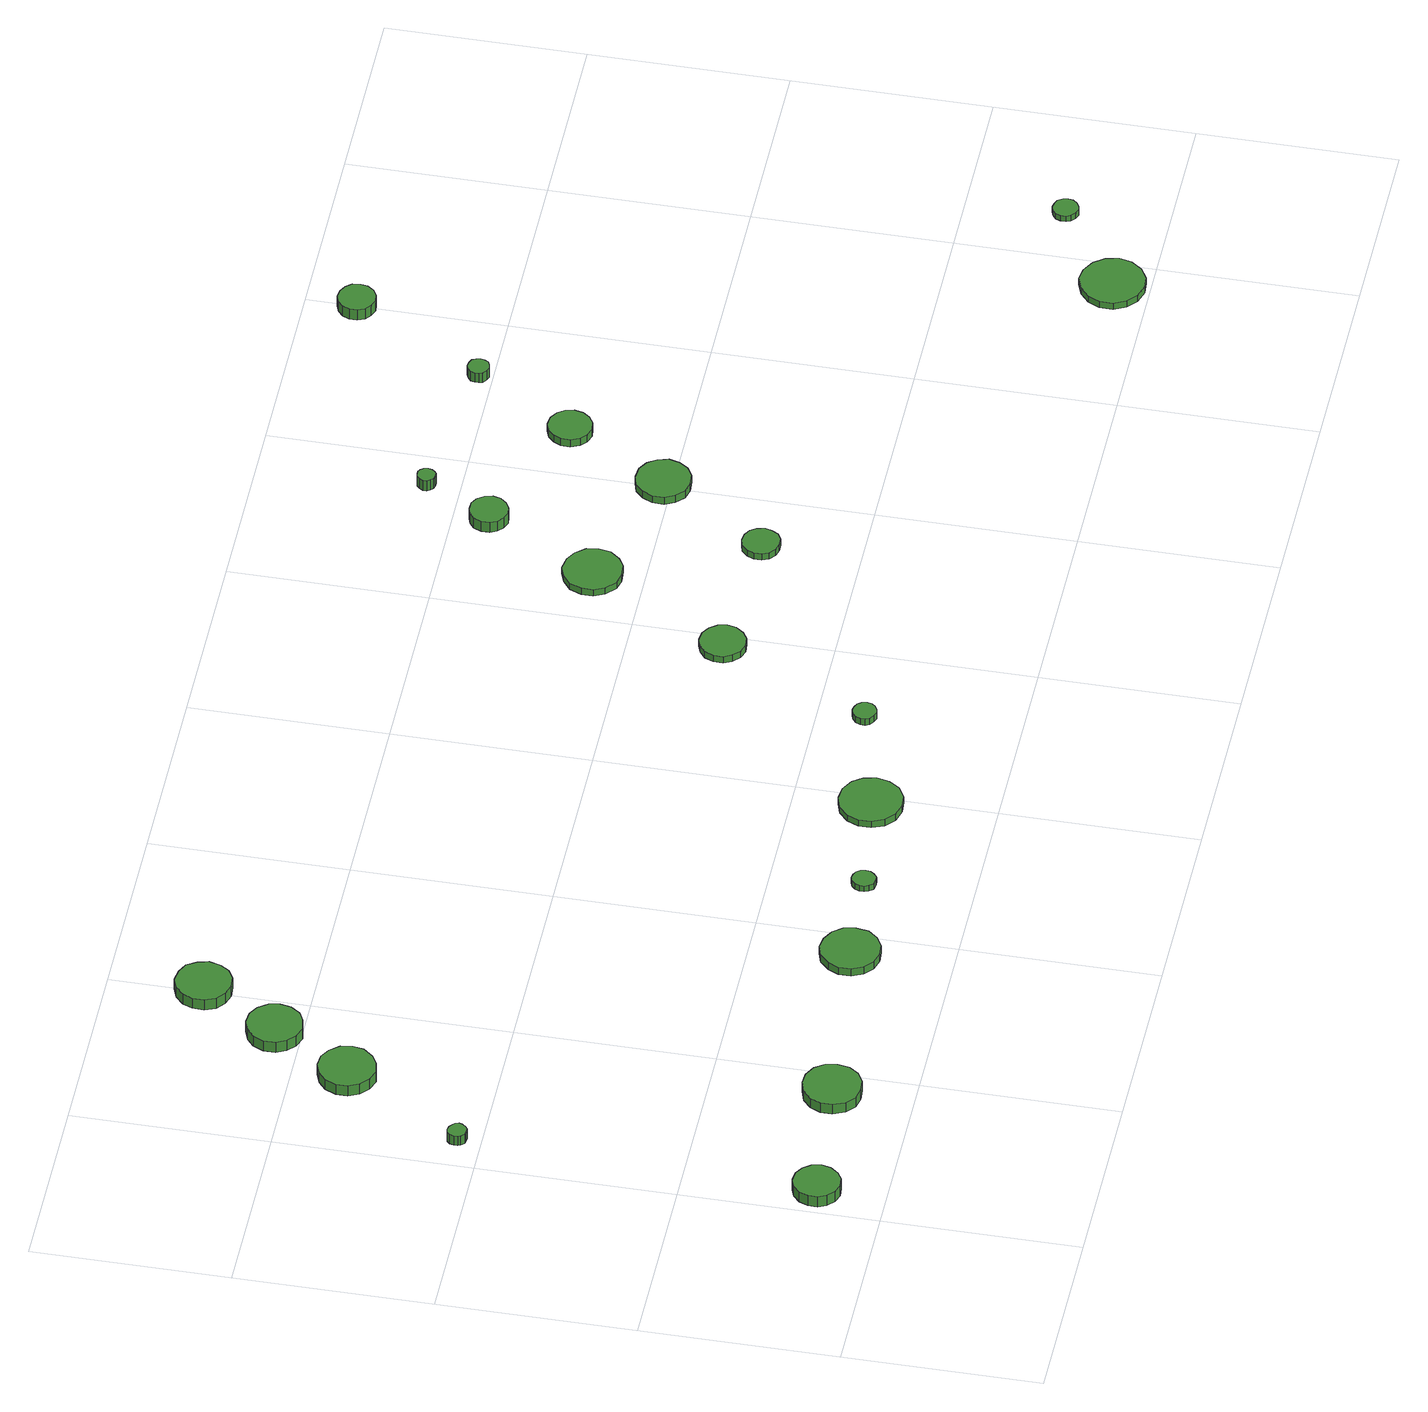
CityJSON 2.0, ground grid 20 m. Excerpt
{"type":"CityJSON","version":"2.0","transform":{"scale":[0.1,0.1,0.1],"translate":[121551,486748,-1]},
"CityObjects":{
"tree1":{"type":"SolitaryVegetationObject","attributes":{"function":"something"},"geometry":[{"type":"MultiSurface","lod":"1","boundaries":[[[0,1,2,3,4,5,6,7,8,9,10,11,12,13,14]],[[15,16,17,18,19,20,21,22,23,24,25,26,27,28,29]],[[0,29,28,1]],[[1,28,27,2]],[[2,27,26,3]],[[3,26,25,4]],[[4,25,24,5]],[[5,24,23,6]],[[6,23,22,7]],[[7,22,21,8]],[[8,21,20,9]],[[9,20,19,10]],[[10,19,18,11]],[[11,18,17,12]],[[12,17,16,13]],[[13,16,15,14]],[[14,15,29,0]]]}]},
"tree2":{"type":"SolitaryVegetationObject","attributes":{"function":"something"},"geometry":[{"type":"MultiSurface","lod":"1","boundaries":[[[30,31,32,33,34,35,36,37,38,39,40,41,42,43,44]],[[45,46,47,48,49,50,51,52,53,54,55,56,57,58,59]],[[30,59,58,31]],[[31,58,57,32]],[[32,57,56,33]],[[33,56,55,34]],[[34,55,54,35]],[[35,54,53,36]],[[36,53,52,37]],[[37,52,51,38]],[[38,51,50,39]],[[39,50,49,40]],[[40,49,48,41]],[[41,48,47,42]],[[42,47,46,43]],[[43,46,45,44]],[[44,45,59,30]]]}]},
"tree3":{"type":"SolitaryVegetationObject","attributes":{"function":"something"},"geometry":[{"type":"MultiSurface","lod":"1","boundaries":[[[60,61,62,63,64,65,66,67,68,69,70,71,72,73,74]],[[75,76,77,78,79,80,81,82,83,84,85,86,87,88,89]],[[60,89,88,61]],[[61,88,87,62]],[[62,87,86,63]],[[63,86,85,64]],[[64,85,84,65]],[[65,84,83,66]],[[66,83,82,67]],[[67,82,81,68]],[[68,81,80,69]],[[69,80,79,70]],[[70,79,78,71]],[[71,78,77,72]],[[72,77,76,73]],[[73,76,75,74]],[[74,75,89,60]]]}]},
"tree4":{"type":"SolitaryVegetationObject","attributes":{"function":"something"},"geometry":[{"type":"MultiSurface","lod":"1","boundaries":[[[90,91,92,93,94,95,96,97,98,99,100,101,102,103,104]],[[105,106,107,108,109,110,111,112,113,114,115,116,117,118,119]],[[90,119,118,91]],[[91,118,117,92]],[[92,117,116,93]],[[93,116,115,94]],[[94,115,114,95]],[[95,114,113,96]],[[96,113,112,97]],[[97,112,111,98]],[[98,111,110,99]],[[99,110,109,100]],[[100,109,108,101]],[[101,108,107,102]],[[102,107,106,103]],[[103,106,105,104]],[[104,105,119,90]]]}]},
"tree5":{"type":"SolitaryVegetationObject","attributes":{"function":"something"},"geometry":[{"type":"MultiSurface","lod":"1","boundaries":[[[120,121,122,123,124,125,126,127,128,129,130,131,132,133,134]],[[135,136,137,138,139,140,141,142,143,144,145,146,147,148,149]],[[120,149,148,121]],[[121,148,147,122]],[[122,147,146,123]],[[123,146,145,124]],[[124,145,144,125]],[[125,144,143,126]],[[126,143,142,127]],[[127,142,141,128]],[[128,141,140,129]],[[129,140,139,130]],[[130,139,138,131]],[[131,138,137,132]],[[132,137,136,133]],[[133,136,135,134]],[[134,135,149,120]]]}]},
"tree6":{"type":"SolitaryVegetationObject","attributes":{"function":"something"},"geometry":[{"type":"MultiSurface","lod":"1","boundaries":[[[150,151,152,153,154,155,156,157,158,159,160,161,162,163,164]],[[165,166,167,168,169,170,171,172,173,174,175,176,177,178,179]],[[150,179,178,151]],[[151,178,177,152]],[[152,177,176,153]],[[153,176,175,154]],[[154,175,174,155]],[[155,174,173,156]],[[156,173,172,157]],[[157,172,171,158]],[[158,171,170,159]],[[159,170,169,160]],[[160,169,168,161]],[[161,168,167,162]],[[162,167,166,163]],[[163,166,165,164]],[[164,165,179,150]]]}]},
"tree7":{"type":"SolitaryVegetationObject","attributes":{"function":"something"},"geometry":[{"type":"MultiSurface","lod":"1","boundaries":[[[180,181,182,183,184,185,186,187,188,189,190,191,192,193,194]],[[195,196,197,198,199,200,201,202,203,204,205,206,207,208,209]],[[180,209,208,181]],[[181,208,207,182]],[[182,207,206,183]],[[183,206,205,184]],[[184,205,204,185]],[[185,204,203,186]],[[186,203,202,187]],[[187,202,201,188]],[[188,201,200,189]],[[189,200,199,190]],[[190,199,198,191]],[[191,198,197,192]],[[192,197,196,193]],[[193,196,195,194]],[[194,195,209,180]]]}]},
"tree8":{"type":"SolitaryVegetationObject","attributes":{"function":"something"},"geometry":[{"type":"MultiSurface","lod":"1","boundaries":[[[210,211,212,213,214,215,216,217,218,219,220,221,222,223,224]],[[225,226,227,228,229,230,231,232,233,234,235,236,237,238,239]],[[210,239,238,211]],[[211,238,237,212]],[[212,237,236,213]],[[213,236,235,214]],[[214,235,234,215]],[[215,234,233,216]],[[216,233,232,217]],[[217,232,231,218]],[[218,231,230,219]],[[219,230,229,220]],[[220,229,228,221]],[[221,228,227,222]],[[222,227,226,223]],[[223,226,225,224]],[[224,225,239,210]]]}]},
"tree9":{"type":"SolitaryVegetationObject","attributes":{"function":"something"},"geometry":[{"type":"MultiSurface","lod":"1","boundaries":[[[240,241,242,243,244,245,246,247,248,249,250,251,252,253,254]],[[255,256,257,258,259,260,261,262,263,264,265,266,267,268,269]],[[240,269,268,241]],[[241,268,267,242]],[[242,267,266,243]],[[243,266,265,244]],[[244,265,264,245]],[[245,264,263,246]],[[246,263,262,247]],[[247,262,261,248]],[[248,261,260,249]],[[249,260,259,250]],[[250,259,258,251]],[[251,258,257,252]],[[252,257,256,253]],[[253,256,255,254]],[[254,255,269,240]]]}]},
"tree10":{"type":"SolitaryVegetationObject","attributes":{"function":"something"},"geometry":[{"type":"MultiSurface","lod":"1","boundaries":[[[270,271,272,273,274,275,276,277,278,279,280,281,282,283,284]],[[285,286,287,288,289,290,291,292,293,294,295,296,297,298,299]],[[270,299,298,271]],[[271,298,297,272]],[[272,297,296,273]],[[273,296,295,274]],[[274,295,294,275]],[[275,294,293,276]],[[276,293,292,277]],[[277,292,291,278]],[[278,291,290,279]],[[279,290,289,280]],[[280,289,288,281]],[[281,288,287,282]],[[282,287,286,283]],[[283,286,285,284]],[[284,285,299,270]]]}]},
"tree11":{"type":"SolitaryVegetationObject","attributes":{"function":"something"},"geometry":[{"type":"MultiSurface","lod":"1","boundaries":[[[300,301,302,303,304,305,306,307,308,309,310,311,312,313,314]],[[315,316,317,318,319,320,321,322,323,324,325,326,327,328,329]],[[300,329,328,301]],[[301,328,327,302]],[[302,327,326,303]],[[303,326,325,304]],[[304,325,324,305]],[[305,324,323,306]],[[306,323,322,307]],[[307,322,321,308]],[[308,321,320,309]],[[309,320,319,310]],[[310,319,318,311]],[[311,318,317,312]],[[312,317,316,313]],[[313,316,315,314]],[[314,315,329,300]]]}]},
"tree12":{"type":"SolitaryVegetationObject","attributes":{"function":"something"},"geometry":[{"type":"MultiSurface","lod":"1","boundaries":[[[330,331,332,333,334,335,336,337,338,339,340,341,342,343,344]],[[345,346,347,348,349,350,351,352,353,354,355,356,357,358,359]],[[330,359,358,331]],[[331,358,357,332]],[[332,357,356,333]],[[333,356,355,334]],[[334,355,354,335]],[[335,354,353,336]],[[336,353,352,337]],[[337,352,351,338]],[[338,351,350,339]],[[339,350,349,340]],[[340,349,348,341]],[[341,348,347,342]],[[342,347,346,343]],[[343,346,345,344]],[[344,345,359,330]]]}]},
"tree13":{"type":"SolitaryVegetationObject","attributes":{"function":"something"},"geometry":[{"type":"MultiSurface","lod":"1","boundaries":[[[360,361,362,363,364,365,366,367,368,369,370,371,372,373,374]],[[375,376,377,378,379,380,381,382,383,384,385,386,387,388,389]],[[360,389,388,361]],[[361,388,387,362]],[[362,387,386,363]],[[363,386,385,364]],[[364,385,384,365]],[[365,384,383,366]],[[366,383,382,367]],[[367,382,381,368]],[[368,381,380,369]],[[369,380,379,370]],[[370,379,378,371]],[[371,378,377,372]],[[372,377,376,373]],[[373,376,375,374]],[[374,375,389,360]]]}]},
"tree14":{"type":"SolitaryVegetationObject","attributes":{"function":"something"},"geometry":[{"type":"MultiSurface","lod":"1","boundaries":[[[390,391,392,393,394,395,396,397,398,399,400,401,402,403,404]],[[405,406,407,408,409,410,411,412,413,414,415,416,417,418,419]],[[390,419,418,391]],[[391,418,417,392]],[[392,417,416,393]],[[393,416,415,394]],[[394,415,414,395]],[[395,414,413,396]],[[396,413,412,397]],[[397,412,411,398]],[[398,411,410,399]],[[399,410,409,400]],[[400,409,408,401]],[[401,408,407,402]],[[402,407,406,403]],[[403,406,405,404]],[[404,405,419,390]]]}]},
"tree15":{"type":"SolitaryVegetationObject","attributes":{"function":"something"},"geometry":[{"type":"MultiSurface","lod":"1","boundaries":[[[420,421,422,423,424,425,426,427,428,429,430,431,432,433,434]],[[435,436,437,438,439,440,441,442,443,444,445,446,447,448,449]],[[420,449,448,421]],[[421,448,447,422]],[[422,447,446,423]],[[423,446,445,424]],[[424,445,444,425]],[[425,444,443,426]],[[426,443,442,427]],[[427,442,441,428]],[[428,441,440,429]],[[429,440,439,430]],[[430,439,438,431]],[[431,438,437,432]],[[432,437,436,433]],[[433,436,435,434]],[[434,435,449,420]]]}]},
"tree16":{"type":"SolitaryVegetationObject","attributes":{"function":"something"},"geometry":[{"type":"MultiSurface","lod":"1","boundaries":[[[450,451,452,453,454,455,456,457,458,459,460,461,462,463,464]],[[465,466,467,468,469,470,471,472,473,474,475,476,477,478,479]],[[450,479,478,451]],[[451,478,477,452]],[[452,477,476,453]],[[453,476,475,454]],[[454,475,474,455]],[[455,474,473,456]],[[456,473,472,457]],[[457,472,471,458]],[[458,471,470,459]],[[459,470,469,460]],[[460,469,468,461]],[[461,468,467,462]],[[462,467,466,463]],[[463,466,465,464]],[[464,465,479,450]]]}]},
"tree17":{"type":"SolitaryVegetationObject","attributes":{"function":"something"},"geometry":[{"type":"MultiSurface","lod":"1","boundaries":[[[480,481,482,483,484,485,486,487,488,489,490,491,492,493,494]],[[495,496,497,498,499,500,501,502,503,504,505,506,507,508,509]],[[480,509,508,481]],[[481,508,507,482]],[[482,507,506,483]],[[483,506,505,484]],[[484,505,504,485]],[[485,504,503,486]],[[486,503,502,487]],[[487,502,501,488]],[[488,501,500,489]],[[489,500,499,490]],[[490,499,498,491]],[[491,498,497,492]],[[492,497,496,493]],[[493,496,495,494]],[[494,495,509,480]]]}]},
"tree18":{"type":"SolitaryVegetationObject","attributes":{"function":"something"},"geometry":[{"type":"MultiSurface","lod":"1","boundaries":[[[510,511,512,513,514,515,516,517,518,519,520,521,522,523,524]],[[525,526,527,528,529,530,531,532,533,534,535,536,537,538,539]],[[510,539,538,511]],[[511,538,537,512]],[[512,537,536,513]],[[513,536,535,514]],[[514,535,534,515]],[[515,534,533,516]],[[516,533,532,517]],[[517,532,531,518]],[[518,531,530,519]],[[519,530,529,520]],[[520,529,528,521]],[[521,528,527,522]],[[522,527,526,523]],[[523,526,525,524]],[[524,525,539,510]]]}]},
"tree19":{"type":"SolitaryVegetationObject","attributes":{"function":"something"},"geometry":[{"type":"MultiSurface","lod":"1","boundaries":[[[540,541,542,543,544,545,546,547,548,549,550,551,552,553,554]],[[555,556,557,558,559,560,561,562,563,564,565,566,567,568,569]],[[540,569,568,541]],[[541,568,567,542]],[[542,567,566,543]],[[543,566,565,544]],[[544,565,564,545]],[[545,564,563,546]],[[546,563,562,547]],[[547,562,561,548]],[[548,561,560,549]],[[549,560,559,550]],[[550,559,558,551]],[[551,558,557,552]],[[552,557,556,553]],[[553,556,555,554]],[[554,555,569,540]]]}]},
"tree20":{"type":"SolitaryVegetationObject","attributes":{"function":"something"},"geometry":[{"type":"MultiSurface","lod":"1","boundaries":[[[570,571,572,573,574,575,576,577,578,579,580,581,582,583,584]],[[585,586,587,588,589,590,591,592,593,594,595,596,597,598,599]],[[570,599,598,571]],[[571,598,597,572]],[[572,597,596,573]],[[573,596,595,574]],[[574,595,594,575]],[[575,594,593,576]],[[576,593,592,577]],[[577,592,591,578]],[[578,591,590,579]],[[579,590,589,580]],[[580,589,588,581]],[[581,588,587,582]],[[582,587,586,583]],[[583,586,585,584]],[[584,585,599,570]]]}]},
"tree21":{"type":"SolitaryVegetationObject","attributes":{"function":"something"},"geometry":[{"type":"MultiSurface","lod":"1","boundaries":[[[600,601,602,603,604,605,606,607,608,609,610,611,612,613,614]],[[615,616,617,618,619,620,621,622,623,624,625,626,627,628,629]],[[600,629,628,601]],[[601,628,627,602]],[[602,627,626,603]],[[603,626,625,604]],[[604,625,624,605]],[[605,624,623,606]],[[606,623,622,607]],[[607,622,621,608]],[[608,621,620,609]],[[609,620,619,610]],[[610,619,618,611]],[[611,618,617,612]],[[612,617,616,613]],[[613,616,615,614]],[[614,615,629,600]]]}]}
},
"vertices":[
[50,67,25],[48,77,25],[42,85,25],[34,90,25],[24,91,25],[15,88,25],[8,81,25],[4,72,25],[4,62,25],[8,54,25],[15,47,25],[24,44,25],[34,45,25],[42,50,25],[48,58,25],[48,58,12],[42,50,12],[34,45,12],[24,44,12],[15,47,12],[8,54,12],[4,62,12],[4,72,12],[8,81,12],[15,88,12],[24,91,12],[34,90,12],[42,85,12],[48,77,12],[50,67,12],
[49,424,19],[48,428,19],[45,431,19],[42,433,19],[38,434,19],[34,433,19],[31,430,19],[30,426,19],[30,422,19],[31,419,19],[34,416,19],[38,415,19],[42,415,19],[45,417,19],[48,421,19],[48,421,7],[45,417,7],[42,415,7],[38,415,7],[34,416,7],[31,419,7],[30,422,7],[30,426,7],[31,430,7],[34,433,7],[38,434,7],[42,433,7],[45,431,7],[48,428,7],[49,424,7],
[202,81,19],[200,93,19],[193,103,19],[182,109,19],[170,110,19],[158,106,19],[149,98,19],[144,87,19],[144,75,19],[149,63,19],[158,55,19],[170,52,19],[182,53,19],[193,59,19],[200,69,19],[200,69,7],[193,59,7],[182,53,7],[170,52,7],[158,55,7],[149,63,7],[144,75,7],[144,87,7],[149,98,7],[158,106,7],[170,110,7],[182,109,7],[193,103,7],[200,93,7],[202,81,7],
[137,546,20],[135,558,20],[127,568,20],[117,574,20],[105,575,20],[94,571,20],[85,563,20],[80,552,20],[80,540,20],[85,529,20],[94,521,20],[105,517,20],[117,519,20],[127,525,20],[135,535,20],[135,535,7],[127,525,7],[117,519,7],[105,517,7],[94,521,7],[85,529,7],[80,540,7],[80,552,7],[85,563,7],[94,571,7],[105,575,7],[117,574,7],[127,568,7],[135,558,7],[137,546,7],
[180,626,23],[178,637,23],[171,647,23],[161,653,23],[149,654,23],[138,650,23],[130,643,23],[125,632,23],[125,620,23],[130,610,23],[138,602,23],[149,598,23],[161,600,23],[171,605,23],[178,615,23],[178,615,10],[171,605,10],[161,600,10],[149,598,10],[138,602,10],[130,610,10],[125,620,10],[125,632,10],[130,643,10],[138,650,10],[149,654,10],[161,653,10],[171,647,10],[178,637,10],[180,626,10],
[402,102,16],[400,114,16],[392,124,16],[381,130,16],[369,132,16],[357,128,16],[348,119,16],[343,108,16],[343,95,16],[348,84,16],[357,76,16],[369,72,16],[381,73,16],[392,79,16],[400,89,16],[400,89,7],[392,79,7],[381,73,7],[369,72,7],[357,76,7],[348,84,7],[343,95,7],[343,108,7],[348,119,7],[357,128,7],[369,132,7],[381,130,7],[392,124,7],[400,114,7],[402,102,7],
[225,705,25],[222,716,25],[216,726,25],[206,731,25],[194,733,25],[183,729,25],[174,721,25],[170,711,25],[170,699,25],[174,688,25],[183,681,25],[194,677,25],[206,678,25],[216,684,25],[222,693,25],[222,693,12],[216,684,12],[206,678,12],[194,677,12],[183,681,12],[174,688,12],[170,699,12],[170,711,12],[174,721,12],[183,729,12],[194,733,12],[206,731,12],[216,726,12],[222,716,12],[225,705,12],
[488,109,14],[487,114,14],[484,118,14],[480,120,14],[475,121,14],[470,119,14],[467,116,14],[465,111,14],[465,106,14],[467,102,14],[470,98,14],[475,97,14],[480,97,14],[484,100,14],[487,104,14],[487,104,7],[484,100,7],[480,97,7],[475,97,7],[470,98,7],[467,102,7],[465,106,7],[465,111,7],[467,116,7],[470,119,7],[475,121,7],[480,120,7],[484,118,7],[487,114,7],[488,109,7],
[620,124,15],[617,137,15],[610,147,15],[598,154,15],[585,155,15],[572,151,15],[562,142,15],[557,130,15],[557,117,15],[562,105,15],[572,96,15],[585,92,15],[598,93,15],[610,100,15],[617,111,15],[617,111,7],[610,100,7],[598,93,7],[585,92,7],[572,96,7],[562,105,7],[557,117,7],[557,130,7],[562,142,7],[572,151,7],[585,155,7],[598,154,7],[610,147,7],[617,137,7],[620,124,7],
[725,154,15],[724,159,15],[721,163,15],[717,165,15],[712,166,15],[707,164,15],[703,161,15],[701,156,15],[701,151,15],[703,147,15],[707,144,15],[712,142,15],[717,143,15],[721,145,15],[724,149,15],[724,149,7],[721,145,7],[717,143,7],[712,142,7],[707,144,7],[703,147,7],[701,151,7],[701,156,7],[703,161,7],[707,164,7],[712,166,7],[717,165,7],[721,163,7],[724,159,7],[725,154,7],
[809,308,15],[807,317,15],[801,325,15],[793,330,15],[783,331,15],[774,328,15],[767,322,15],[763,313,15],[763,303,15],[767,295,15],[774,288,15],[783,285,15],[793,286,15],[801,291,15],[807,299,15],[807,299,7],[801,291,7],[793,286,7],[783,285,7],[774,288,7],[767,295,7],[763,303,7],[763,313,7],[767,322,7],[774,328,7],[783,331,7],[793,330,7],[801,325,7],[807,317,7],[809,308,7],
[893,451,15],[891,463,15],[883,473,15],[873,479,15],[860,481,15],[849,477,15],[839,469,15],[834,457,15],[834,445,15],[839,434,15],[849,425,15],[860,422,15],[873,423,15],[883,429,15],[891,439,15],[891,439,7],[883,429,7],[873,423,7],[860,422,7],[849,425,7],[839,434,7],[834,445,7],[834,457,7],[839,469,7],[849,477,7],[860,481,7],[873,479,7],[883,473,7],[891,463,7],[893,451,7],
[953,299,15],[951,307,15],[947,313,15],[940,317,15],[932,318,15],[925,316,15],[919,310,15],[916,303,15],[916,295,15],[919,288,15],[925,283,15],[932,281,15],[940,281,15],[947,285,15],[951,292,15],[951,292,7],[947,285,7],[940,281,7],[932,281,7],[925,283,7],[919,288,7],[916,295,7],[916,303,7],[919,310,7],[925,316,7],[932,318,7],[940,317,7],[947,313,7],[951,307,7],[953,299,7],
[943,565,20],[941,573,20],[936,580,20],[929,584,20],[921,584,20],[914,582,20],[908,577,20],[905,569,20],[905,561,20],[908,554,20],[914,549,20],[921,546,20],[929,547,20],[936,551,20],[941,557,20],[941,557,7],[936,551,7],[929,547,7],[921,546,7],[914,549,7],[908,554,7],[905,561,7],[905,569,7],[908,577,7],[914,582,7],[921,584,7],[929,584,7],[936,580,7],[941,573,7],[943,565,7],
[1032,409,16],[1029,420,16],[1023,429,16],[1013,435,16],[1001,436,16],[990,433,16],[982,425,16],[977,415,16],[977,403,16],[982,393,16],[990,385,16],[1001,382,16],[1013,383,16],[1023,389,16],[1029,398,16],[1029,398,7],[1023,389,7],[1013,383,7],[1001,382,7],[990,385,7],[982,393,7],[977,403,7],[977,415,7],[982,425,7],[990,433,7],[1001,436,7],[1013,435,7],[1023,429,7],[1029,420,7],[1032,409,7],
[969,634,21],[968,638,21],[966,641,21],[963,643,21],[959,643,21],[956,642,21],[953,639,21],[951,636,21],[951,632,21],[953,629,21],[956,626,21],[959,625,21],[963,625,21],[966,627,21],[968,630,21],[968,630,8],[966,627,8],[963,625,8],[959,625,8],[956,626,8],[953,629,8],[951,632,8],[951,636,8],[953,639,8],[956,642,8],[959,643,8],[963,643,8],[966,641,8],[968,638,8],[969,634,8],
[1083,512,17],[1081,521,17],[1076,528,17],[1068,533,17],[1059,534,17],[1050,531,17],[1044,525,17],[1040,517,17],[1040,508,17],[1044,499,17],[1050,493,17],[1059,490,17],[1068,491,17],[1076,496,17],[1081,503,17],[1081,503,8],[1076,496,8],[1068,491,8],[1059,490,8],[1050,493,8],[1044,499,8],[1040,508,8],[1040,517,8],[1044,525,8],[1050,531,8],[1059,534,8],[1068,533,8],[1076,528,8],[1081,521,8],[1083,512,8],
[1132,614,23],[1131,618,23],[1129,622,23],[1125,624,23],[1120,625,23],[1116,623,23],[1112,620,23],[1111,616,23],[1111,612,23],[1112,608,23],[1116,605,23],[1120,603,23],[1125,604,23],[1129,606,23],[1131,610,23],[1131,610,11],[1129,606,11],[1125,604,11],[1120,603,11],[1116,605,11],[1112,608,11],[1111,612,11],[1111,616,11],[1112,620,11],[1116,623,11],[1120,625,11],[1125,624,11],[1129,622,11],[1131,618,11],[1132,614,11],
[1399,37,17],[1396,50,17],[1388,61,17],[1376,68,17],[1363,70,17],[1350,65,17],[1340,56,17],[1334,44,17],[1334,30,17],[1340,18,17],[1350,9,17],[1363,5,17],[1376,6,17],[1388,13,17],[1396,24,17],[1396,24,9],[1388,13,9],[1376,6,9],[1363,5,9],[1350,9,9],[1340,18,9],[1334,30,9],[1334,44,9],[1340,56,9],[1350,65,9],[1363,70,9],[1376,68,9],[1388,61,9],[1396,50,9],[1399,37,9],
[1213,748,25],[1212,756,25],[1207,762,25],[1200,766,25],[1192,767,25],[1185,764,25],[1179,759,25],[1176,752,25],[1176,744,25],[1179,737,25],[1185,732,25],[1192,729,25],[1200,730,25],[1207,734,25],[1212,741,25],[1212,741,12],[1207,734,12],[1200,730,12],[1192,729,12],[1185,732,12],[1179,737,12],[1176,744,12],[1176,752,12],[1179,759,12],[1185,764,12],[1192,767,12],[1200,766,12],[1207,762,12],[1212,756,12],[1213,748,12],
[1476,102,15],[1475,107,15],[1472,112,15],[1467,114,15],[1462,115,15],[1457,113,15],[1453,110,15],[1451,105,15],[1451,99,15],[1453,95,15],[1457,91,15],[1462,89,15],[1467,90,15],[1472,93,15],[1475,97,15],[1475,97,8],[1472,93,8],[1467,90,8],[1462,89,8],[1457,91,8],[1453,95,8],[1451,99,8],[1451,105,8],[1453,110,8],[1457,113,8],[1462,115,8],[1467,114,8],[1472,112,8],[1475,107,8],[1476,102,8]
]}
